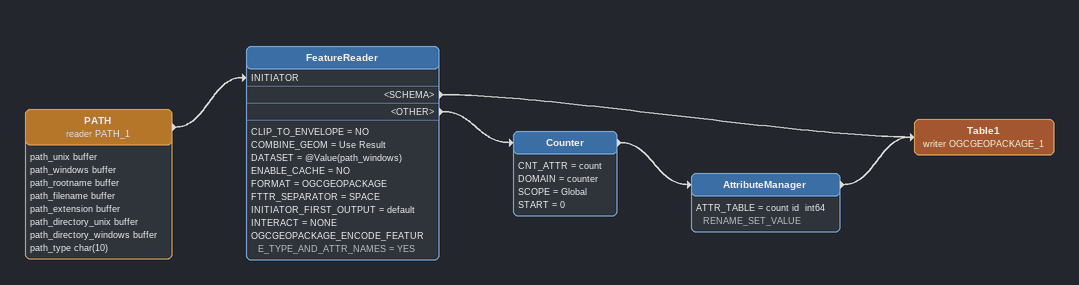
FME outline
PATH (reader PATH_1)
    attributes: path_unix buffer, path_windows buffer, path_rootname buffer, path_filename buffer, path_extension buffer, path_directory_unix buffer, path_directory_windows buffer, path_type char(10)
    -> FeatureReader [INITIATOR]
FeatureReader
    CLIP_TO_ENVELOPE = NO
    COMBINE_GEOM = Use Result
    DATASET = @Value(path_windows)
    ENABLE_CACHE = NO
    FORMAT = OGCGEOPACKAGE
    FTTR_SEPARATOR = SPACE
    INITIATOR_FIRST_OUTPUT = default
    INTERACT = NONE
    OGCGEOPACKAGE_ENCODE_FEATURE_TYPE_AND_ATTR_NAMES = YES
    <SCHEMA> -> Table1 (writer OGCGEOPACKAGE_1)
    <OTHER> -> Counter
Counter
    CNT_ATTR = count
    DOMAIN = counter
    SCOPE = Global
    START = 0
    -> AttributeManager
AttributeManager
    ATTR_TABLE = count id  int64 RENAME_SET_VALUE
    -> Table1 (writer OGCGEOPACKAGE_1)
Table1 (writer OGCGEOPACKAGE_1)
